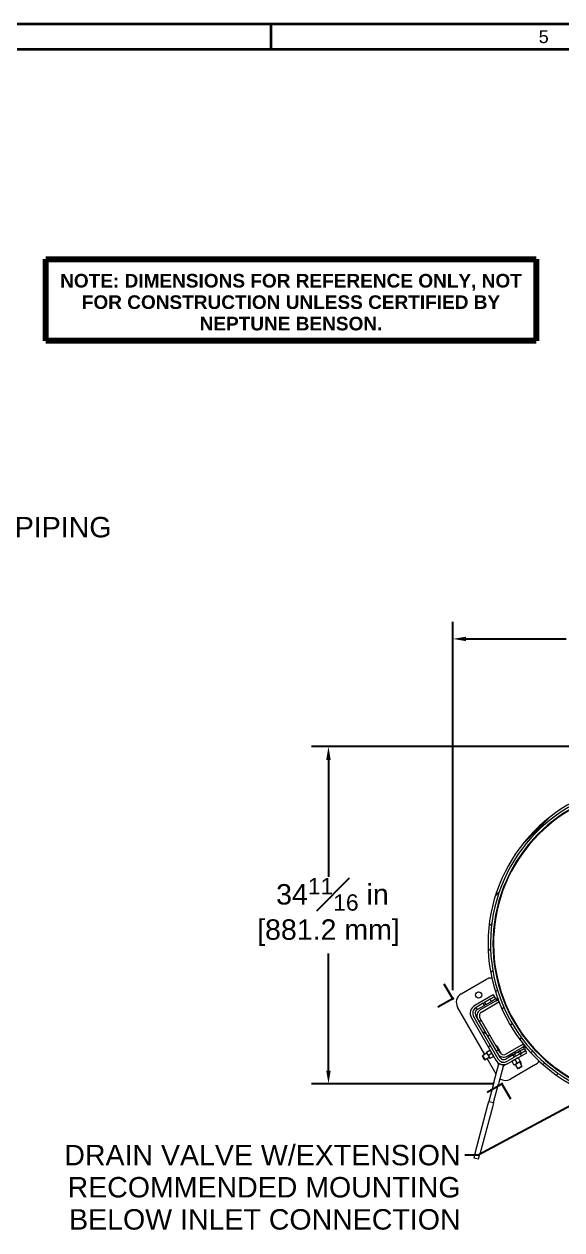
# Model space of a CAD drawing. Header units: inches. Extents: x 17 to 469, y 7 to 301.
# Drawn here: x 160.4 to 215.8, y 177 to 301 of the extents above; entities that cross this region are included whole.
import ezdxf

# ---------------------------------------------------------------- set-up
doc = ezdxf.new("R2010")
doc.units = ezdxf.units.IN
doc.header["$LTSCALE"] = 14
doc.header["$MEASUREMENT"] = 0
doc.layers.get('0').update_dxf_attribs({"lineweight": 25})
for name, color, linetype, lineweight in [('Border', 7, 'Continuous', 35), ('Dimension (ANSI)', 7, 'Continuous', 25), ('Hatch', 7, 'Continuous', 18), ('Sketch Geometry (ANSI)', 7, 'Continuous', 25), ('Symbol', 7, 'Continuous', 25), ('Symbol (ANSI)', 7, 'Continuous', 25), ('Visible', 7, 'Continuous', 18)]:
    doc.layers.add(name, color=color, linetype=linetype, lineweight=lineweight)
doc.styles.add('MEMCOR Medium', font='arial.ttf')
doc.styles.add('Note Text (ANSI)', font='arial.ttf')
doc.styles.add('Standard A-B-C', font='arial.ttf')
doc.styles.add('Standard D-E', font='arial.ttf')
doc.dimstyles.new('Default (ANSI)', dxfattribs={"dimscale": 14, "dimtxt": 0.15, "dimasz": 0.098425, "dimexe": 0.125, "dimexo": 0.0625, "dimgap": 0.031496, "dimtad": 0, "dimtih": 1, "dimtoh": 1, "dimdec": 4, "dimrnd": 1e-08, "dimzin": 3, "dimdsep": 46, "dimlunit": 5, "dimtxsty": 'MEMCOR Medium', "dimcen": 0.09, "dimdle": 0.393701, "dimclrd": 256, "dimclre": 256, "dimclrt": 256, "dimadec": 0, "dimazin": 1, "dimtfac": 0.8, "dimtofl": 0, "dimtmove": 0, "dimatfit": 3, "dimfxl": 1, "dimfrac": 1, "dimtolj": 1, "dimtzin": 4, "dimlwd": -1, "dimlwe": -1, "dimarcsym": 0})
doc.dimstyles.new('Default (ANSI)$7', dxfattribs={"dimscale": 14, "dimtxt": 0.15, "dimasz": 0.098425, "dimexe": 0.125, "dimexo": 0.0625, "dimgap": 0.031496, "dimtad": 0, "dimtih": 1, "dimtoh": 1, "dimdec": 4, "dimrnd": 1e-08, "dimzin": 3, "dimdsep": 46, "dimlunit": 5, "dimtxsty": 'MEMCOR Medium', "dimcen": 0.09, "dimdle": 0.393701, "dimclrd": 256, "dimclre": 256, "dimclrt": 256, "dimadec": 0, "dimazin": 1, "dimtfac": 0.8, "dimtofl": 0, "dimtmove": 0, "dimatfit": 3, "dimfxl": 1, "dimfrac": 1, "dimtolj": 1, "dimtzin": 4, "dimlwd": -1, "dimlwe": -1, "dimarcsym": 0})
doc.dimstyles.new('Default D-E$7', dxfattribs={"dimscale": 14, "dimtxt": 0.15, "dimasz": 0.098425, "dimexe": 0.125, "dimexo": 0.0625, "dimgap": 0.031496, "dimtad": 0, "dimtih": 1, "dimtoh": 1, "dimrnd": 1e-08, "dimzin": 4, "dimdsep": 46, "dimtxsty": 'Standard D-E', "dimcen": 0.09, "dimdle": 0.393701, "dimclrd": 256, "dimclre": 256, "dimclrt": 256, "dimadec": 0, "dimazin": 1, "dimtfac": 1, "dimtofl": 0, "dimtmove": 0, "dimatfit": 3, "dimfxl": 1, "dimtolj": 1, "dimtzin": 4, "dimlwd": -1, "dimlwe": -1, "dimarcsym": 0})

# ---------------------------------------------------------------- blocks, each defined once
blk = doc.blocks.new('Borders 22x34_D')
at = {"layer": 'Border'}
for p, q in [((33.5, 21.5), (1.25, 21.5)), ((13.2734, 21.5), (13.2734, 21.3125)), ((33.3125, 21.3125), (1.25, 21.3125))]:
    blk.add_line(p, q, dxfattribs=at)
at = {"layer": 'Border', "insert": (15.2773, 21.4069), "char_height": 0.094, "attachment_point": 5, "style": 'Standard A-B-C'}
blk.add_mtext('\\fArial|b0|i0;{\\H0.0940;5}', dxfattribs=at)
blk = doc.blocks.new('DIM FOR REF ONLY')
at = {"layer": 'Sketch Geometry (ANSI)', "lineweight": 140}
for p, q in [((-1.8, 0.3), (1.8, 0.3)), ((-1.8, -0.3), (-1.8, 0.3)), ((1.8, 0.3), (1.8, -0.3)), ((1.8, -0.3), (-1.8, -0.3))]:
    blk.add_line(p, q, dxfattribs=at)
at = {"layer": 'Symbol (ANSI)', "insert": (0, -0.0167), "char_height": 0.1, "width": 3.557293, "attachment_point": 5, "line_spacing_factor": 0.944221, "style": 'Note Text (ANSI)'}
blk.add_mtext('\\fArial|b1|i0;{\\H0.1000;NOTE: DIMENSIONS FOR REFERENCE ONLY, NOT FOR CONSTRUCTION UNLESS CERTIFIED BY NEPTUNE BENSON.}', dxfattribs=at)
blk = doc.blocks.new('*D30')
at = {"layer": 'Defpoints', "color": 0, "transparency": 16777216}
for p in [(244.69, 237.79), (204.53, 200.79), (244.69, 200.62)]:
    blk.add_point(p, dxfattribs=at)
at = {"layer": 'Dimension (ANSI)', "transparency": 16777216}
for p, q in [((204.53, 201.67), (204.53, 239.54)), ((244.69, 201.49), (244.69, 239.54)), ((205.91, 237.79), (216.21, 237.79)), ((243.31, 237.79), (233.01, 237.79))]:
    blk.add_line(p, q, dxfattribs=at)
for points in [[(205.91, 238.02), (205.91, 237.56), (204.53, 237.79)], [(243.31, 238.02), (243.31, 237.56), (244.69, 237.79)]]:
    blk.add_solid(points, dxfattribs=at)
at = {"layer": 'Dimension (ANSI)', "transparency": 16777216, "char_height": 2.1, "attachment_point": 5, "style": 'MEMCOR Medium'}
for s, insert in [('\\A1; 40{\\H0.8x;\\S3#16;} in', (224.61, 239.96)), ('\\A1;[1020.1 mm]', (224.61, 236))]:
    blk.add_mtext(s, dxfattribs=dict(at, insert=insert))
blk = doc.blocks.new('*D31')
at = {"layer": 'Defpoints', "color": 0, "transparency": 16777216}
for p in [(191.75, 226.72), (220.7, 226.72), (209.59, 192.03)]:
    blk.add_point(p, dxfattribs=at)
at = {"layer": 'Dimension (ANSI)', "transparency": 16777216}
for p, q in [((219.83, 226.72), (190, 226.72)), ((191.75, 225.34), (191.75, 213.32)), ((191.75, 193.41), (191.75, 205.43)), ((208.71, 192.03), (190, 192.03))]:
    blk.add_line(p, q, dxfattribs=at)
for points in [[(191.52, 225.34), (191.98, 225.34), (191.75, 226.72)], [(191.52, 193.41), (191.98, 193.41), (191.75, 192.03)]]:
    blk.add_solid(points, dxfattribs=at)
at = {"layer": 'Dimension (ANSI)', "transparency": 16777216, "char_height": 2.1, "attachment_point": 5, "style": 'MEMCOR Medium'}
for s, insert in [('\\A1; 34{\\H0.8x;\\S11#16;} in', (191.75, 211.53)), ('\\A1;[881.2 mm]', (191.75, 207.59))]:
    blk.add_mtext(s, dxfattribs=dict(at, insert=insert))

msp = doc.modelspace()

# ---------------------------------------------------------------- hatches: boundary and pattern name
at = {"layer": 'Hatch'}
h = msp.add_hatch(dxfattribs=at)
h.set_pattern_fill('ANSI31', color=256, scale=14, style=0)
edge = h.paths.add_edge_path()
edge.add_spline(control_points=[(240.909989, 206.644546), (240.942067, 206.613446), (240.97401, 206.582207), (241.037714, 206.519359), (241.069476, 206.487751), (241.101099, 206.456006)], knot_values=[-0.6818967974, -0.6818967974, -0.6818967974, -0.6818967974, -0.3414429122, -0.3414429122, 0, 0, 0, 0], degree=3, periodic=0)
edge.add_line((241.101099, 206.456006), (241.161099, 206.456011))
edge.add_ellipse((224.660784, 206.454571), major_axis=(-0.00144, 16.500315), ratio=1, start_angle=270, end_angle=349.53300731)
edge.add_ellipse((224.660784, 206.454571), major_axis=(-16.226007, 2.996181), ratio=1, start_angle=270, end_angle=270.86810958)
edge.add_ellipse((224.660784, 206.454571), major_axis=(-16.269539, 2.75), ratio=1, start_angle=270, end_angle=289.18776622)
edge.add_ellipse((224.660784, 206.454571), major_axis=(-16.269539, -2.75), ratio=1, start_angle=270, end_angle=270.86810958)
edge.add_ellipse((224.660784, 206.454571), major_axis=(-16.226007, -2.996181), ratio=1, start_angle=270, end_angle=369.07601461)
edge.add_ellipse((224.660784, 206.454571), major_axis=(5.518235, -15.550225), ratio=1, start_angle=270, end_angle=270.86810958)
edge.add_ellipse((224.660784, 206.454571), major_axis=(5.7532, -15.464834), ratio=1, start_angle=270, end_angle=289.18776622)
edge.add_ellipse((224.660784, 206.454571), major_axis=(10.516339, -12.714834), ratio=1, start_angle=270, end_angle=270.86810958)
edge.add_ellipse((224.660784, 206.454571), major_axis=(10.707772, -12.554044), ratio=1, start_angle=270, end_angle=294.48378008)
edge.add_ellipse((224.660784, 206.454571), major_axis=(14.947758, -6.987485), ratio=1, start_angle=270, end_angle=270.91818557)
edge.add_line((217.913729, 191.396761), (217.913729, 191.671134))
edge.add_ellipse((224.660784, 206.454571), major_axis=(-14.783437, 6.747055), ratio=1, start_angle=205.20145058, end_angle=450, ccw=False)
h = msp.add_hatch(dxfattribs=at)
h.set_pattern_fill('ANSI31', color=256, scale=14, angle=15, style=0)
edge = h.paths.add_edge_path()
edge.add_line((209.110559, 200.936336), (208.979443, 200.576371))
edge.add_line((208.979443, 200.576371), (209.161061, 200.681228))
edge.add_line((209.161061, 200.681228), (209.19595, 200.701371))
edge.add_ellipse((224.660784, 206.454571), major_axis=(-5.7532, 15.464834), ratio=1, start_angle=89.13189042, end_angle=90, ccw=False)
h = msp.add_hatch(dxfattribs=at)
h.set_pattern_fill('ANSI31', color=256, scale=14, angle=105.0002, style=0)
edge = h.paths.add_edge_path()
edge.add_line((207.050779, 199.68422), (207.79658, 200.114809))
edge.add_line((207.79658, 200.114809), (207.67158, 200.331315))
edge.add_line((207.67158, 200.331315), (206.925779, 199.900726))
edge.add_ellipse((207.270779, 199.303169), major_axis=(-0.597558, -0.345), ratio=1, start_angle=270, end_angle=360)
edge.add_line((206.673221, 198.958169), (209.174928, 194.625086))
edge.add_ellipse((209.772485, 194.970086), major_axis=(0.345, -0.597558), ratio=1, start_angle=270, end_angle=360)
edge.add_line((210.117485, 194.372529), (210.863287, 194.803117))
edge.add_line((210.863287, 194.803117), (210.738287, 195.019624))
edge.add_line((210.738287, 195.019624), (209.992485, 194.589035))
edge.add_ellipse((209.772485, 194.970086), major_axis=(-0.381051, -0.22), ratio=1, start_angle=0, end_angle=90, ccw=False)
edge.add_line((209.391434, 194.750086), (209.170581, 195.132615))
edge.add_line((209.170581, 195.132615), (207.110581, 198.70064))
edge.add_line((207.110581, 198.70064), (206.889728, 199.083169))
edge.add_ellipse((207.270779, 199.303169), major_axis=(-0.22, 0.381051), ratio=1, start_angle=0, end_angle=90, ccw=False)
h = msp.add_hatch(dxfattribs=at)
h.set_pattern_fill('ANSI31', color=256, scale=14, angle=-15, style=0)
edge = h.paths.add_edge_path()
edge.add_line((209.286061, 200.464722), (209.161061, 200.681228))
edge.add_line((209.161061, 200.681228), (208.979443, 200.576371))
edge.add_line((208.979443, 200.576371), (207.363138, 199.643197))
edge.add_ellipse((207.708138, 199.04564), major_axis=(-0.597558, -0.345), ratio=1, start_angle=270, end_angle=360)
edge.add_line((207.110581, 198.70064), (209.170581, 195.132615))
edge.add_ellipse((209.768138, 195.477615), major_axis=(0.345, -0.597558), ratio=1, start_angle=270, end_angle=360)
edge.add_line((210.113138, 194.880057), (211.729443, 195.813232))
edge.add_line((211.729443, 195.813232), (211.911061, 195.918088))
edge.add_line((211.911061, 195.918088), (211.786061, 196.134595))
edge.add_line((211.786061, 196.134595), (209.988138, 195.096564))
edge.add_ellipse((209.768138, 195.477615), major_axis=(-0.381051, -0.22), ratio=1, start_angle=0, end_angle=90, ccw=False)
edge.add_line((209.387087, 195.257615), (207.327087, 198.82564))
edge.add_ellipse((207.708138, 199.04564), major_axis=(-0.22, 0.381051), ratio=1, start_angle=0, end_angle=90, ccw=False)
edge.add_line((207.488138, 199.426691), (209.286061, 200.464722))
h = msp.add_hatch(dxfattribs=at)
h.set_pattern_fill('ANSI31', color=256, scale=14, angle=105.0002, style=0)
h.paths.add_polyline_path([(207.9274, 200.190337), (208.511509, 200.527573), (208.386509, 200.744079), (207.8024, 200.406844)])
h = msp.add_hatch(dxfattribs=at)
h.set_pattern_fill('ANSI31', color=256, scale=14, angle=15, style=0)
edge = h.paths.add_edge_path()
edge.add_line((211.94595, 195.938232), (211.911061, 195.918088))
edge.add_line((211.911061, 195.918088), (211.729443, 195.813232))
edge.add_line((211.729443, 195.813232), (212.10674, 195.746799))
edge.add_ellipse((224.660784, 206.454571), major_axis=(-10.707772, 12.554044), ratio=1, start_angle=89.13189042, end_angle=90, ccw=False)
h = msp.add_hatch(dxfattribs=at)
h.set_pattern_fill('ANSI31', color=256, scale=14, angle=105.0002, style=0)
h.paths.add_polyline_path([(210.994106, 194.878646), (211.578216, 195.215882), (211.453216, 195.432388), (210.869106, 195.095152)])

# ---------------------------------------------------------------- linework, layer by layer
at = {"layer": 'Dimension (ANSI)'}
for p, q in [((204.591657, 200.683543), (203.654157, 202.307341)), ((204.637411, 200.854296), (203.013613, 199.916796)), ((209.697411, 192.090119), (208.073613, 191.152619)), ((209.526657, 192.135872), (210.464157, 190.512075))]:
    msp.add_line(p, q, dxfattribs=at)
at = {"layer": 'Visible'}
for p, q in [((205.395183, 201.291796), (207.993259, 202.791796)), ((208.694522, 201.210586), (206.800779, 200.117232)), ((208.819522, 200.994079), (208.386509, 200.744079)), ((208.694522, 201.210586), (208.819522, 200.994079)), ((208.944522, 200.777573), (208.819522, 200.994079)), ((209.110559, 200.936336), (208.979443, 200.576371)), ((207.830864, 195.073073), (205.029157, 199.925771)), ((207.67158, 200.331315), (206.925779, 199.900726)), ((207.050779, 199.68422), (207.79658, 200.114809)), ((209.161061, 200.681228), (207.363138, 199.643197)), ((207.488138, 199.426691), (209.286061, 200.464722)), ((207.67158, 200.331315), (207.8024, 200.406844)), ((207.79658, 200.114809), (207.67158, 200.331315)), ((207.9274, 200.190337), (207.79658, 200.114809)), ((208.386509, 200.744079), (207.8024, 200.406844)), ((207.8024, 200.406844), (207.9274, 200.190337)), ((207.9274, 200.190337), (208.511509, 200.527573)), ((208.511509, 200.527573), (208.386509, 200.744079)), ((208.944522, 200.777573), (208.511509, 200.527573)), ((208.979443, 200.576371), (209.19595, 200.701371)), ((209.286061, 200.464722), (209.161061, 200.681228)), ((206.456715, 198.833169), (208.178421, 195.851086)), ((206.673221, 198.958169), (209.174928, 194.625086)), ((209.391434, 194.750086), (206.889728, 199.083169)), ((207.110581, 198.70064), (209.170581, 195.132615)), ((209.387087, 195.257615), (207.327087, 198.82564)), ((208.178421, 195.851086), (208.394928, 195.976086)), ((208.986772, 195.95098), (209.020989, 195.970736)), ((209.078664, 195.937828), (209.033552, 195.963873)), ((209.098797, 195.902955), (209.078664, 195.937828)), ((209.255683, 195.631222), (209.098797, 195.902955)), ((211.786061, 196.134595), (209.988138, 195.096564)), ((210.113138, 194.880057), (211.911061, 195.918088)), ((211.94595, 195.938232), (211.729443, 195.813232)), ((211.911061, 195.918088), (211.786061, 196.134595)), ((207.585988, 194.87721), (207.603267, 194.94167)), ((207.788803, 194.525924), (207.585988, 194.87721)), ((208.040442, 195.194073), (207.603267, 194.94167)), ((207.603267, 194.94167), (207.853267, 194.508657)), ((208.290442, 194.76106), (207.853267, 194.508657)), ((207.977942, 195.302326), (208.071692, 195.139946)), ((208.006948, 195.319073), (208.336915, 195.509579)), ((208.071692, 195.139946), (208.259192, 194.815187)), ((208.999087, 193.049651), (208.080864, 194.64006)), ((208.178421, 195.851086), (208.978421, 194.465445)), ((208.194448, 194.994313), (208.524415, 195.18482)), ((208.259192, 194.815187), (208.352942, 194.652807)), ((208.381948, 194.669554), (208.711915, 194.86006)), ((209.084376, 195.781927), (209.118593, 195.801682)), ((209.173962, 195.126823), (209.173934, 195.126807)), ((209.423049, 195.341335), (209.255683, 195.631222)), ((209.300543, 195.407513), (209.33476, 195.427268)), ((209.453664, 195.288309), (209.423049, 195.341335)), ((209.423166, 195.204496), (209.453325, 195.221908)), ((209.453664, 195.288309), (209.453664, 195.236219)), ((210.738287, 195.019624), (209.992485, 194.589035)), ((210.117485, 194.372529), (210.863287, 194.803117)), ((210.207844, 194.136022), (211.593485, 194.936022)), ((210.356704, 194.828189), (210.273353, 194.972557)), ((210.519084, 194.921939), (210.356704, 194.828189)), ((210.356704, 194.828189), (210.369206, 194.806535)), ((210.681464, 195.015689), (210.519084, 194.921939)), ((210.681464, 195.015689), (210.598113, 195.160057)), ((210.843844, 195.109439), (210.681464, 195.015689)), ((210.738287, 195.019624), (210.869106, 195.095152)), ((210.863287, 194.803117), (210.738287, 195.019624)), ((211.006223, 195.203189), (210.843844, 195.109439)), ((210.994106, 194.878646), (210.863287, 194.803117)), ((211.453216, 195.432388), (210.869106, 195.095152)), ((210.869106, 195.095152), (210.994106, 194.878646)), ((211.006223, 195.203189), (210.922872, 195.347557)), ((210.994106, 194.878646), (211.578216, 195.215882)), ((211.006223, 195.203189), (211.018725, 195.181535)), ((211.475978, 194.389549), (211.285472, 194.719516)), ((211.453216, 195.432388), (211.886228, 195.682388)), ((211.578216, 195.215882), (211.453216, 195.432388)), ((211.593485, 194.936022), (211.468485, 195.152529)), ((211.578216, 195.215882), (212.011228, 195.465882)), ((211.593485, 194.936022), (212.136228, 195.249375)), ((211.729443, 195.813232), (212.10674, 195.746799)), ((211.886228, 195.682388), (212.011228, 195.465882)), ((212.136228, 195.249375), (212.011228, 195.465882)), ((207.788803, 194.525924), (207.853267, 194.508657)), ((208.765787, 192.178965), (209.283426, 194.110817)), ((209.143059, 194.258148), (209.244064, 193.963918)), ((209.194928, 194.590445), (209.174928, 194.625086)), ((209.292593, 194.145029), (209.244064, 193.963918)), ((209.766388, 193.981407), (209.24875, 192.049555)), ((209.766388, 193.981407), (209.283426, 194.110817)), ((209.961615, 194.038817), (209.727027, 193.834508)), ((209.727027, 193.834508), (209.775556, 194.015619)), ((210.117485, 194.372529), (210.082844, 194.352529)), ((213.053259, 194.027619), (210.455183, 192.527619)), ((210.826459, 194.014549), (210.635953, 194.344516)), ((210.843206, 193.985543), (211.005586, 194.079293)), ((210.951459, 194.048043), (211.203862, 193.610868)), ((211.151219, 194.202049), (210.960713, 194.532016)), ((211.005586, 194.079293), (211.330345, 194.266793)), ((211.203862, 193.610868), (211.636875, 193.860868)), ((211.268323, 193.593589), (211.203862, 193.610868)), ((211.619609, 193.796404), (211.268323, 193.593589)), ((211.330345, 194.266793), (211.492725, 194.360543)), ((211.384472, 194.298043), (211.636875, 193.860868)), ((211.619609, 193.796404), (211.636875, 193.860868)), ((208.765787, 192.178965), (208.248149, 190.247113)), ((208.731112, 190.117704), (209.24875, 192.049555)), ((206.824645, 184.934521), (208.11874, 189.76415)), ((208.11874, 189.76415), (208.248149, 190.247113)), ((208.248149, 190.247113), (208.731112, 190.117704)), ((208.731112, 190.117704), (208.601703, 189.634741)), ((208.601703, 189.634741), (207.307608, 184.805112)), ((206.824645, 184.934521), (206.695235, 184.451558)), ((207.178198, 184.322149), (207.307608, 184.805112)), ((206.695235, 184.451558), (207.178198, 184.322149))]:
    msp.add_line(p, q, dxfattribs=at)
msp.add_circle((207.194221, 201.175771), 0.315, dxfattribs=at)
for centre, radius, start, end in [((224.660784, 206.454571), 16.500315, 0.005, 245.86395835), ((224.660784, 206.454571), 16.250315, 0.66983379, 245.46838321), ((224.660784, 206.454571), 16.000315, 0.66983379, 249.63282278), ((224.660784, 206.454571), 15.94, 289.77493623, 250.22506377), ((208.493259, 201.925771), 1, 87.17815918, 120), ((205.895183, 200.425771), 1, 120, 210), ((224.660784, 206.454571), 16.500315, 199.53800731, 200.40611689), ((207.270779, 199.303169), 0.94, 120, 210), ((207.270779, 199.303169), 0.69, 120, 210), ((207.270779, 199.303169), 0.44, 120, 210), ((207.708138, 199.04564), 0.69, 120, 210), ((207.708138, 199.04564), 0.44, 120, 210), ((224.660784, 206.454571), 16.500315, 219.59388311, 220.46199269), ((209.768138, 195.477615), 0.69, 210, 300), ((209.768138, 195.477615), 0.44, 210, 300), ((209.772485, 194.970086), 0.44, 210, 300), ((209.757844, 194.915445), 0.9, 210, 300), ((209.757844, 194.915445), 0.9, 226.91406619, 238.87237979), ((209.772485, 194.970086), 0.69, 210, 300), ((209.757844, 194.915445), 0.65, 210, 300), ((209.757844, 194.915445), 0.9, 271.12762021, 283.08593381), ((211.254221, 194.143644), 0.315, 199.77782061, 220.22217939), ((211.254221, 194.143644), 0.315, 337.0976018, 42.57617966), ((212.553259, 194.893644), 1, 300, 329.24689496), ((209.955183, 193.393644), 1, 235.45874597, 300)]:
    msp.add_arc(centre, radius, start, end, dxfattribs=at)
for points, weights in [([(209.098797, 195.902955), (209.076148, 195.942185), (209.020989, 195.970736)], [1, 1.0379548493, 1]), ([(209.118593, 195.801682), (209.121446, 195.863726), (209.098797, 195.902955)], [1, 1.0379548493, 1]), ([(207.977942, 195.302326), (207.977942, 195.302326), (208.006948, 195.319073)], [1, 1.0379548493, 1]), ([(208.006948, 195.319073), (208.028182, 195.215307), (208.071692, 195.139946)], [1, 1.0379548493, 1]), ([(208.071692, 195.139946), (208.115201, 195.064586), (208.194448, 194.994313)], [1, 1.0379548493, 1]), ([(208.194448, 194.994313), (208.215682, 194.890548), (208.259192, 194.815187)], [1, 1.0379548493, 1]), ([(208.259192, 194.815187), (208.302701, 194.739826), (208.381948, 194.669554)], [1, 1.0379548493, 1]), ([(208.336915, 195.509579), (208.365921, 195.526326), (208.365921, 195.526326)], [1, 1.0379548493, 1]), ([(208.459671, 195.363946), (208.416162, 195.439307), (208.336915, 195.509579)], [1, 1.0379548493, 1]), ([(208.381948, 194.669554), (208.352942, 194.652807), (208.352942, 194.652807)], [1, 1.0379548493, 1]), ([(208.524415, 195.18482), (208.503181, 195.288586), (208.459671, 195.363946)], [1, 1.0379548493, 1]), ([(208.647171, 195.039187), (208.603662, 195.114548), (208.524415, 195.18482)], [1, 1.0379548493, 1]), ([(208.711915, 194.86006), (208.690681, 194.963826), (208.647171, 195.039187)], [1, 1.0379548493, 1]), ([(208.740921, 194.876807), (208.740921, 194.876807), (208.711915, 194.86006)], [1, 1.0379548493, 1]), ([(209.255683, 195.631222), (209.205521, 195.718105), (209.118593, 195.801682)], [1, 1.0379548493, 1]), ([(209.33476, 195.427268), (209.305845, 195.544339), (209.255683, 195.631222)], [1, 1.0379548493, 1]), ([(209.423049, 195.341335), (209.395536, 195.388989), (209.33476, 195.427268)], [1, 1.0379548493, 1]), ([(209.453325, 195.221908), (209.450562, 195.293681), (209.423049, 195.341335)], [1, 1.0379548493, 1]), ([(209.453664, 195.236219), (209.453664, 195.229268), (209.453325, 195.221908)], [1.00771288784, 1.00435648424, 1]), ([(211.106345, 194.654772), (211.030985, 194.611263), (210.960713, 194.532016)], [1, 1.0379548493, 1]), ([(211.285472, 194.719516), (211.181706, 194.698282), (211.106345, 194.654772)], [1, 1.0379548493, 1]), ([(211.268725, 194.748522), (211.268725, 194.748522), (211.285472, 194.719516)], [1, 1.0379548493, 1]), ([(210.635953, 194.344516), (210.619206, 194.373522), (210.619206, 194.373522)], [1, 1.0379548493, 1]), ([(210.781586, 194.467272), (210.706225, 194.423763), (210.635953, 194.344516)], [1, 1.0379548493, 1]), ([(210.960713, 194.532016), (210.856947, 194.510782), (210.781586, 194.467272)], [1, 1.0379548493, 1]), ([(210.826459, 194.014549), (210.930225, 194.035783), (211.005586, 194.079293)], [1, 1.0379548493, 1]), ([(210.843206, 193.985543), (210.843206, 193.985543), (210.826459, 194.014549)], [1, 1.0379548493, 1]), ([(211.005586, 194.079293), (211.080947, 194.122802), (211.151219, 194.202049)], [1, 1.0379548493, 1]), ([(211.151219, 194.202049), (211.254985, 194.223283), (211.330345, 194.266793)], [1, 1.0379548493, 1]), ([(211.330345, 194.266793), (211.405706, 194.310302), (211.475978, 194.389549)], [1, 1.0379548493, 1]), ([(211.475978, 194.389549), (211.492725, 194.360543), (211.492725, 194.360543)], [1, 1.0379548493, 1])]:
    msp.add_rational_spline(points, weights, degree=2, dxfattribs=at)

# ---------------------------------------------------------------- block references
at = {"xscale": 14, "yscale": 14, "zscale": 14}
for name, p in [('Borders 22x34_D', (0, 0)), ('DIM FOR REF ONLY', (187.895295, 272.637776))]:
    msp.add_blockref(name, p, dxfattribs=at)

# ---------------------------------------------------------------- texts
at = {"layer": 'Symbol', "insert": (205.33356, 185.770988), "char_height": 2.10000007, "width": 40.76273085, "attachment_point": 3, "line_spacing_factor": 0.944221, "style": 'Standard D-E'}
msp.add_mtext('\\fArial|b0|i0;DRAIN VALVE W/EXTENSION\\P\\fArial|b0|i0;RECOMMENDED MOUNTING\\P\\fArial|b0|i0;BELOW INLET CONNECTION', dxfattribs=at)
at = {"layer": 'Symbol (ANSI)', "insert": (125.595311, 250.330742), "char_height": 2.10000007, "width": 43.85670902, "attachment_point": 1, "line_spacing_factor": 0.944221, "style": 'MEMCOR Medium'}
msp.add_mtext('\\fArial|b0|i0;INFLUENT & EFFLUENT PIPING\\P\\fArial|b0|i0;PROVIDED BY OTHERS', dxfattribs=at)

# ---------------------------------------------------------------- dimensions: what is measured, and where the dimension line sits
at = {"layer": 'Dimension (ANSI)'}
for base, p1, p2, angle, text, override, picture, middle in [((244.690704, 237.789278), (204.529157, 200.791796), (244.690704, 200.615636), 180, ' <> in\\X[1020.1 mm]', {"dimgap": 0.031496, "dimtih": 0, "dimtoh": 0, "dimdec": 4, "dimpost": '', "dimtol": 0, "dimlim": 0, "dimtp": 0, "dimtm": 0, "dimtdec": 2, "dimatfit": 1}, '*D30', (224.609931, 237.789278)), ((191.753796, 226.720459), (209.589157, 192.027619), (220.70249, 226.720459), 270, ' <> in\\X[881.2 mm]', {"dimgap": 0.031496, "dimdec": 4, "dimpost": '', "dimtol": 0, "dimlim": 0, "dimtp": 0, "dimtm": 0, "dimtdec": 2, "dimatfit": 1}, '*D31', (191.753796, 209.374039))]:
    dim = msp.add_linear_dim(base=base, p1=p1, p2=p2, angle=angle, text=text, dimstyle='Default (ANSI)', override=override, dxfattribs=at)
    dim.commit()
    dim.dimension.update_dxf_attribs({"geometry": picture, "text_midpoint": middle, "dimtype": 160})

# ---------------------------------------------------------------- leaders
at = {"layer": 'Symbol', "annotation_type": 0, "has_hookline": 1, "hookline_direction": 1, "text_width": 40.286768}
msp.add_leader([(223.660784, 193.582377), (207.152457, 184.720988), (205.774505, 184.720988)], dimstyle='Default D-E$7', override={"dimtad": 0}, dxfattribs=at)
at = {"layer": 'Symbol (ANSI)', "annotation_type": 0, "has_hookline": 1, "hookline_direction": 0, "text_width": 43.390929}
msp.add_leader([(117.651878, 234.834357), (123.776414, 249.280742), (125.154367, 249.280742)], dimstyle='Default (ANSI)$7', override={"dimtad": 0}, dxfattribs=at)

doc.saveas('drawing.dxf')
